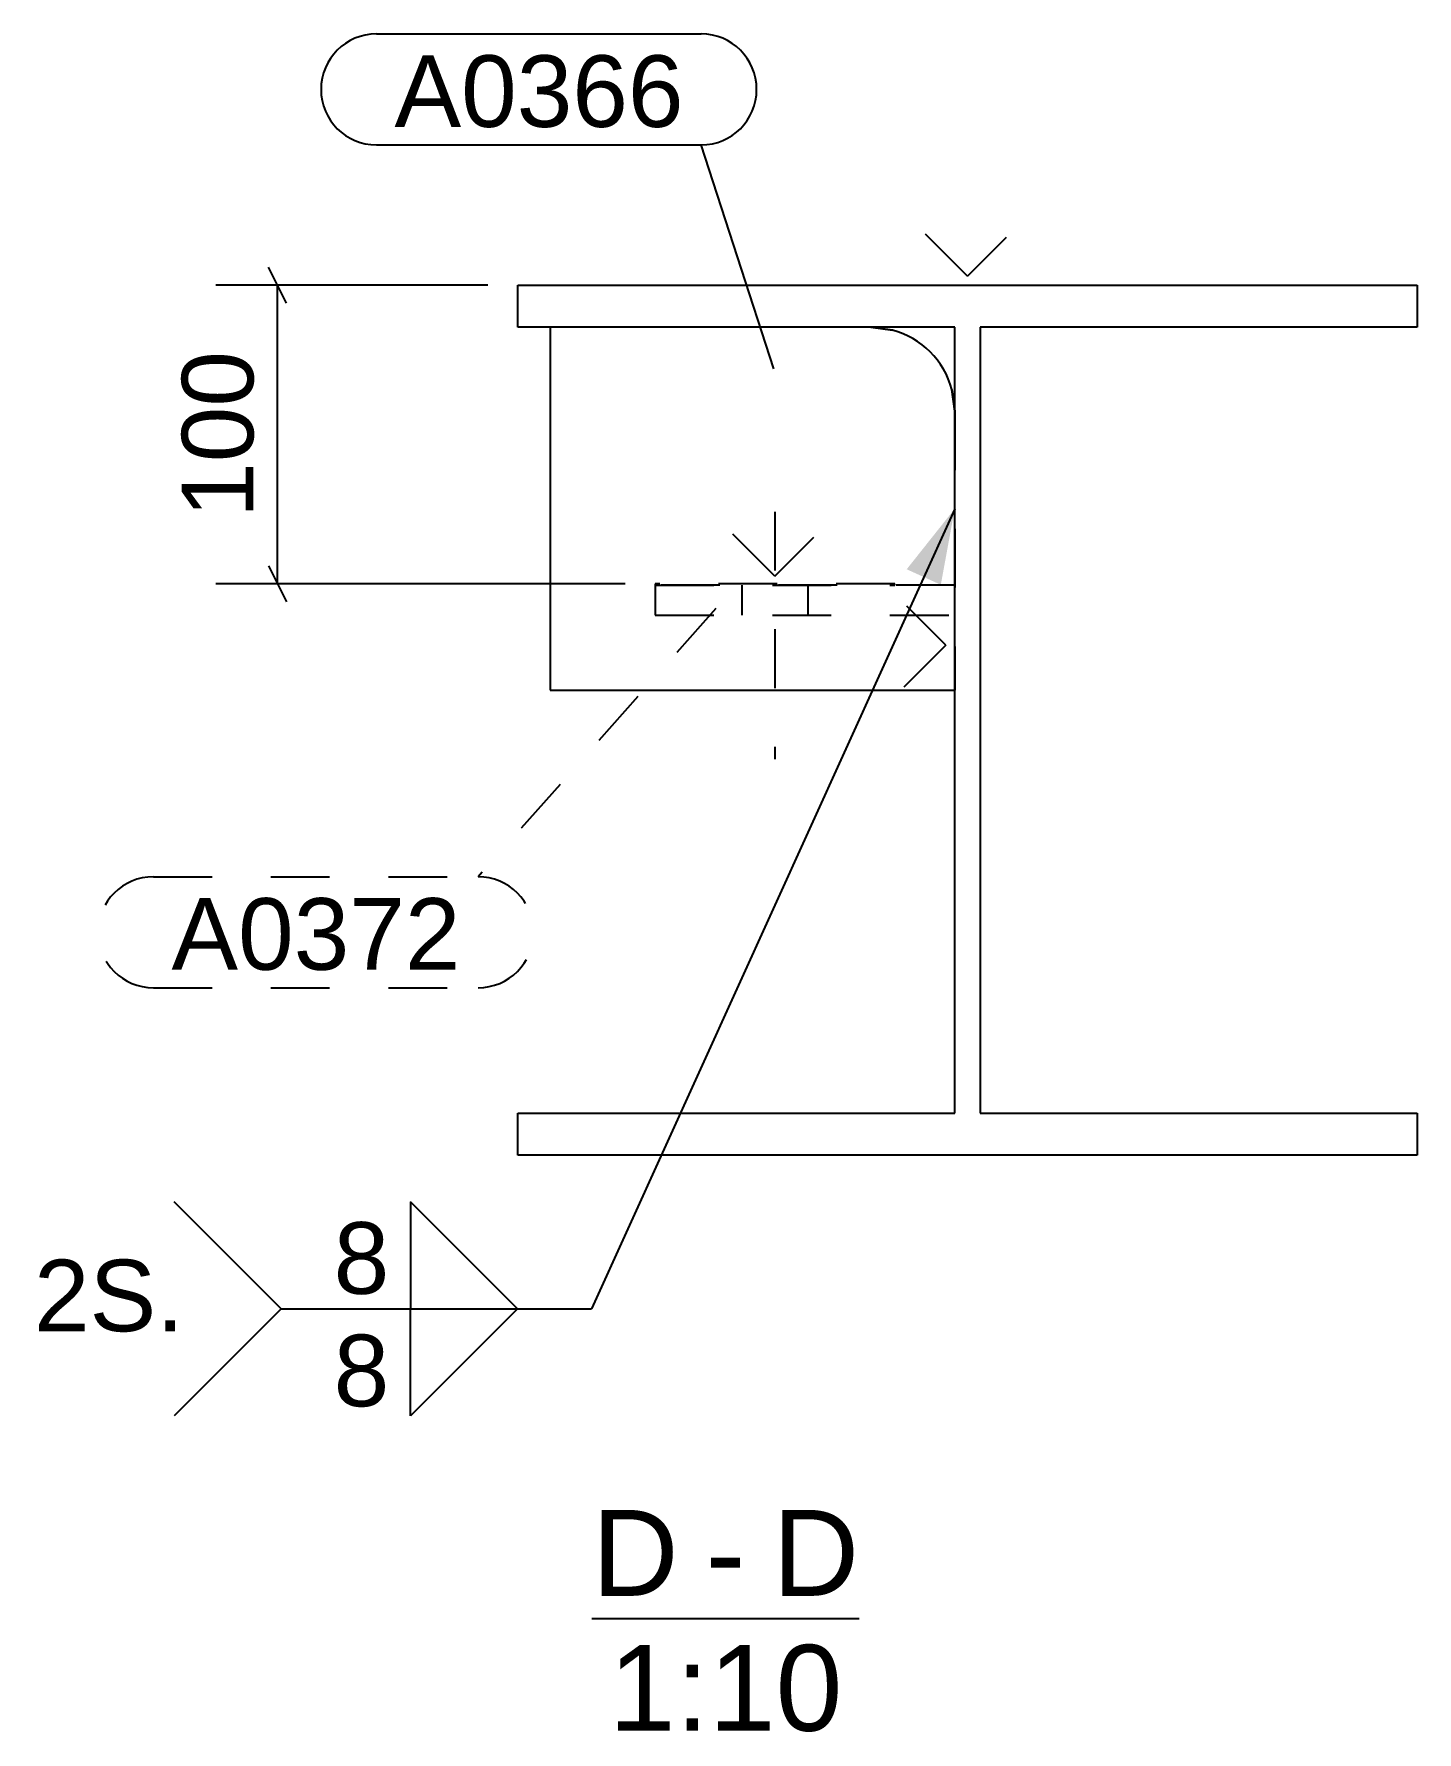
# Model space of a CAD drawing. Header units: millimetres. Extents: x -229 to 612, y -264 to 330.
# Drawn here: x 194.4 to 240.6, y -139.7 to -83.1 of the extents above; entities that cross this region are included whole.
import ezdxf

# ---------------------------------------------------------------- set-up
doc = ezdxf.new("R2010")
doc.units = ezdxf.units.MM
doc.linetypes.add('DXK_LINE_DOT2', pattern=[3.9198, 1.9599, -1.9599])
doc.styles.add('Arial', font='arial.ttf', dxfattribs={"height": 0.2})

# ---------------------------------------------------------------- blocks, each defined once
blk = doc.blocks.new('Unknown-43779754-15 - 5020')
at = {"color": 6, "linetype": 'Continuous'}
blk.add_line((213.034, -135.897), (221.945, -135.897), dxfattribs=at)
at = {"color": 0, "linetype": 'Continuous'}
for points in [[(215.923, -135.147), (215.923, -132.147), (213.034, -132.147), (213.034, -135.147)], [(218.156, -135.147), (218.156, -132.147), (216.823, -132.147), (216.823, -135.147)], [(221.945, -135.147), (221.945, -132.147), (219.056, -132.147), (219.056, -135.147)], [(221.38, -139.647), (221.38, -136.647), (213.599, -136.647), (213.599, -139.647)]]:
    blk.add_wipeout(points, dxfattribs=at)
at = {"color": 6, "linetype": 'Continuous', "style": 'Arial'}
for s, height, p in [('D', 2.865, (213.034, -135.147)), ('D', 2.865, (219.056, -135.147)), ('-', 2.865, (216.823, -135.147)), ('1:10', 2.8652, (213.599, -139.647))]:
    blk.add_text(s, height=height, dxfattribs=at).set_placement(p)
blk = doc.blocks.new('Part-43779754-5030 - 5020')
at = {"color": 2, "linetype": 'Continuous'}
for p, q in [((225.563, -91.149), (224.163, -89.749)), ((225.563, -91.149), (226.863, -89.849)), ((210.563, -92.849), (210.563, -91.449)), ((210.563, -91.449), (240.563, -91.449)), ((240.563, -91.449), (240.563, -92.849)), ((225.138, -92.849), (210.563, -92.849)), ((225.138, -119.049), (225.138, -92.849)), ((240.563, -92.849), (225.988, -92.849)), ((225.988, -92.849), (225.988, -119.049)), ((224.838, -103.449), (223.538, -102.149)), ((224.838, -103.449), (223.538, -102.149)), ((224.838, -103.449), (223.438, -104.849)), ((224.838, -103.449), (223.438, -104.849)), ((210.563, -120.449), (210.563, -119.049)), ((210.563, -119.049), (225.138, -119.049)), ((225.988, -119.049), (240.563, -119.049)), ((240.563, -119.049), (240.563, -120.449)), ((240.563, -120.449), (210.563, -120.449))]:
    blk.add_line(p, q, dxfattribs=at)
blk = doc.blocks.new('Part-43779754-5022 - 5020')
at = {"color": 2, "linetype": 'Continuous'}
for q in [(217.738, -99.749), (220.438, -99.849)]:
    blk.add_line((219.138, -101.149), q, dxfattribs=at)
at = {"color": 7, "linetype": 'DXK_LINE_DOT2'}
for p, q in [((215.138, -101.449), (215.138, -102.449)), ((225.138, -101.449), (215.138, -101.449)), ((225.138, -102.449), (225.138, -101.449)), ((215.138, -102.449), (225.138, -102.449))]:
    blk.add_line(p, q, dxfattribs=at)
blk = doc.blocks.new('Part-43779754-5029 - 5020')
at = {"color": 2, "linetype": 'Continuous'}
for p, q in [((211.638, -92.849), (211.638, -104.949)), ((222.338, -92.849), (223.062, -92.945)), ((225.042, -94.924), (225.138, -95.649)), ((211.638, -104.949), (225.138, -104.949))]:
    blk.add_line(p, q, dxfattribs=at)
at = {"color": 7, "linetype": 'DXK_LINE_DOT2'}
for p, q in [((222.338, -92.849), (211.638, -92.849)), ((223.062, -92.945), (222.338, -92.849)), ((225.138, -95.649), (225.042, -94.924)), ((225.138, -95.649), (225.138, -104.949))]:
    blk.add_line(p, q, dxfattribs=at)
at = {"color": 2, "linetype": 'Continuous'}
blk.add_arc((222.338, -95.649), 2.8, 15, 75, dxfattribs=at)
at = {"color": 7, "linetype": 'DXK_LINE_DOT2'}
blk.add_arc((222.338, -95.649), 2.8, 15, 75, dxfattribs=at)
blk = doc.blocks.new('Surfacing-43779754-5039 - 5020')
at = {"color": 246, "linetype": 'DXK_LINE_DOT2'}
for p, q in [((215.138, -101.399), (215.138, -101.449)), ((223.138, -101.399), (215.138, -101.399)), ((215.138, -101.449), (223.138, -101.449)), ((223.138, -101.449), (223.138, -101.399))]:
    blk.add_line(p, q, dxfattribs=at)
blk = doc.blocks.new('Bolt-43779754-5031 - 5020')
at = {"color": 3, "linetype": 'DXK_LINE_DOT2'}
for p, q in [((219.138, -98.999), (219.138, -107.249)), ((219.138, -98.999), (219.138, -107.249)), ((218.038, -101.449), (218.038, -102.449)), ((218.038, -101.449), (218.038, -102.449)), ((220.238, -101.449), (220.238, -102.449)), ((220.238, -101.449), (220.238, -102.449))]:
    blk.add_line(p, q, dxfattribs=at)
blk = doc.blocks.new('StraightDimension-43779754-5185 - 5020')
at = {"color": 7, "linetype": 'Continuous'}
for p, q in [((202.838, -92.049), (202.238, -90.849)), ((209.563, -91.449), (200.488, -91.449)), ((202.538, -101.399), (202.538, -91.449)), ((202.238, -100.799), (202.838, -101.999)), ((214.138, -101.399), (200.488, -101.399))]:
    blk.add_line(p, q, dxfattribs=at)
at = {"color": 0}
blk.add_wipeout([(202.238, -93.145), (198.738, -93.145), (198.738, -99.704), (202.238, -99.704)], dxfattribs=at)
at = {"color": 7, "style": 'Arial'}
blk.add_text('100', height=2.3877, rotation=90.0002, dxfattribs=at).set_placement((201.738, -99.204))
blk = doc.blocks.new('WeldMark-43779754-5199 - 5020')
at = {"linetype": 'Continuous'}
blk.add_hatch(color=3, dxfattribs=at).paths.add_polyline_path([(223.535, -100.917), (225.138, -98.899), (224.673, -101.434)])
at = {"color": 3, "linetype": 'Continuous'}
for p, q in [((225.138, -98.899), (213.019, -125.576)), ((202.666, -125.576), (199.095, -122.004)), ((210.555, -125.576), (206.983, -122.004)), ((206.983, -122.004), (206.983, -125.576)), ((202.666, -125.576), (199.095, -129.147)), ((202.666, -125.576), (213.019, -125.576)), ((206.983, -125.576), (210.555, -125.576)), ((206.983, -125.576), (210.555, -125.576)), ((210.555, -125.576), (206.983, -129.147)), ((206.983, -129.147), (206.983, -125.576))]:
    blk.add_line(p, q, dxfattribs=at)
at = {"color": 0}
blk.add_wipeout([(206.469, -125.276), (206.469, -122.376), (204.216, -122.376), (204.216, -125.276)], dxfattribs=at)
at = {"color": 0, "linetype": 'Continuous'}
blk.add_wipeout([(206.469, -129.026), (206.469, -126.126), (204.216, -126.126), (204.216, -129.026)], dxfattribs=at)
at = {"color": 3, "style": 'Arial'}
blk.add_text('8', height=2.388, dxfattribs=at).set_placement((204.416, -125.076))
at = {"color": 3, "linetype": 'Continuous', "style": 'Arial'}
blk.add_text('8', height=2.388, dxfattribs=at).set_placement((204.416, -128.826))
at = {"color": 0, "linetype": 'Continuous'}
blk.add_wipeout([(199.416, -126.326), (199.416, -123.826), (194.416, -123.826), (194.416, -126.326)], dxfattribs=at)
at = {"color": 3, "linetype": 'Continuous', "style": 'Arial'}
blk.add_text('2S.', height=2.3877, dxfattribs=at).set_placement((194.416, -126.326))
blk = doc.blocks.new('Mark-43779754-5176 - 5020')
at = {"color": 3, "linetype": 'Continuous'}
for p, q in [((205.845, -83.068), (216.679, -83.068)), ((205.845, -86.768), (216.679, -86.768)), ((219.102, -94.229), (216.679, -86.768))]:
    blk.add_line(p, q, dxfattribs=at)
for centre, start, end in [((205.845, -84.918), 90, 270), ((216.679, -84.918), 270, 90)]:
    blk.add_arc(centre, 1.85, start, end, dxfattribs=at)
at = {"color": 0}
blk.add_wipeout([(216.079, -86.168), (216.079, -83.668), (206.445, -83.668), (206.445, -86.168)], dxfattribs=at)
blk.add_wipeout([(216.079, -86.168), (216.079, -83.668), (206.445, -83.668), (206.445, -86.168)], dxfattribs=at)
at = {"color": 3, "style": 'Arial'}
blk.add_text('A0366', height=2.3877, dxfattribs=at).set_placement((206.445, -86.168))
blk = doc.blocks.new('Mark-43779754-5180 - 5020')
at = {"color": 3, "linetype": 'DXK_LINE_DOT2'}
for p, q in [((217.167, -102.22), (209.237, -111.171)), ((198.403, -111.171), (209.237, -111.171)), ((198.403, -114.871), (209.237, -114.871))]:
    blk.add_line(p, q, dxfattribs=at)
for centre, start, end in [((198.403, -113.021), 90, 270), ((209.237, -113.021), 270, 90)]:
    blk.add_arc(centre, 1.85, start, end, dxfattribs=at)
at = {"color": 0}
blk.add_wipeout([(208.637, -114.271), (208.637, -111.771), (199.003, -111.771), (199.003, -114.271)], dxfattribs=at)
blk.add_wipeout([(208.637, -114.271), (208.637, -111.771), (199.003, -111.771), (199.003, -114.271)], dxfattribs=at)
at = {"color": 3, "style": 'Arial'}
blk.add_text('A0372', height=2.3877, dxfattribs=at).set_placement((199.003, -114.271))

msp = doc.modelspace()

# ---------------------------------------------------------------- block references
for name in ['Part-43779754-5030 - 5020', 'Part-43779754-5029 - 5020', 'Bolt-43779754-5031 - 5020', 'Part-43779754-5022 - 5020', 'Surfacing-43779754-5039 - 5020', 'Unknown-43779754-15 - 5020']:
    msp.add_blockref(name, (0, 0))

# ---------------------------------------------------------------- next in the draw order: block references
msp.add_blockref('StraightDimension-43779754-5185 - 5020', (0, 0))

# ---------------------------------------------------------------- next in the draw order: block references
for name in ['Mark-43779754-5176 - 5020', 'WeldMark-43779754-5199 - 5020']:
    msp.add_blockref(name, (0, 0))

# ---------------------------------------------------------------- next in the draw order: block references
msp.add_blockref('Mark-43779754-5180 - 5020', (0, 0))

doc.saveas('drawing.dxf')
